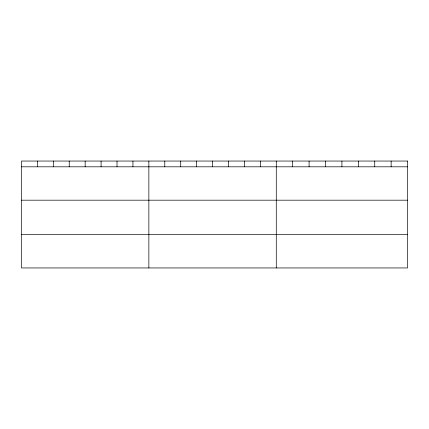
<?xml version="1.0" encoding="UTF-8"?>
<svg xmlns="http://www.w3.org/2000/svg" width="429" height="429" viewBox="0 0 429 429"><rect width="100%" height="100%" fill="white"/><g stroke="black" fill="none" stroke-linecap="round" stroke-linejoin="round"><path stroke-width="0.64" d="M21.45 166.811L407.55 166.811M21.45 200.187L407.55 200.187M21.45 234.572L407.55 234.572M391.141 161.052L391.141 166.811M374.731 161.052L374.731 166.811M358.322 161.052L358.322 166.811M341.913 161.052L341.913 166.811M325.504 161.052L325.504 166.811M309.094 161.052L309.094 166.811M292.685 161.052L292.685 166.811M276.276 161.052L276.276 267.948M260.349 161.052L260.349 166.811M244.423 161.052L244.423 166.811M228.496 161.052L228.496 166.811M212.569 161.052L212.569 166.811M196.643 161.052L196.643 166.811M180.716 161.052L180.716 166.811M164.79 161.052L164.79 166.811M148.863 161.052L148.863 267.948M132.936 161.052L132.936 166.811M117.01 161.052L117.01 166.811M101.083 161.052L101.083 166.811M85.157 161.052L85.157 166.811M69.23 161.052L69.23 166.811M53.303 161.052L53.303 166.811M37.377 161.052L37.377 166.811M407.55 161.052L21.45 161.052L21.45 267.948L407.55 267.948L407.55 161.052"/></g></svg>
